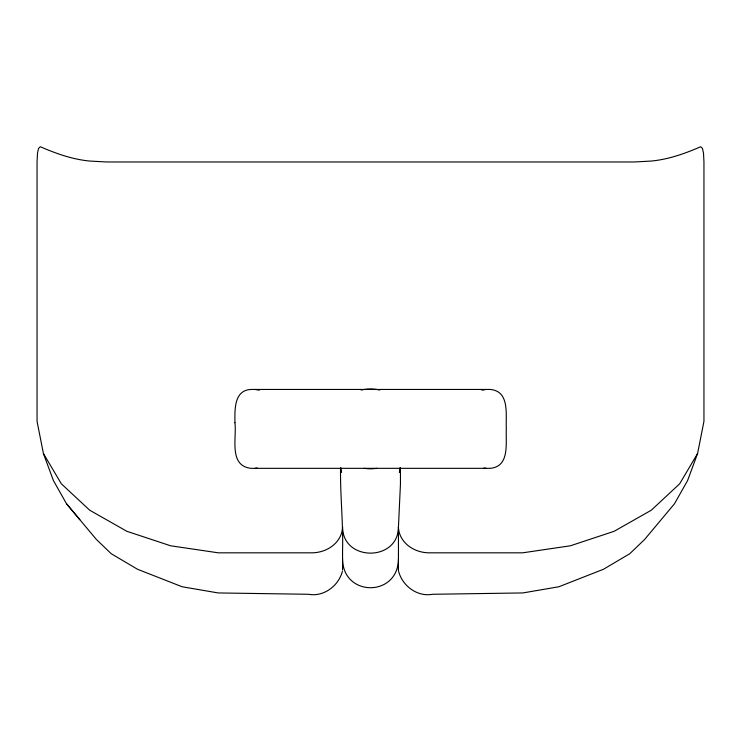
<?xml version="1.0" encoding="UTF-8"?>
<svg xmlns="http://www.w3.org/2000/svg" width="741" height="741" viewBox="0 0 741 741"><rect width="100%" height="100%" fill="white"/><g stroke="black" fill="none" stroke-linecap="round" stroke-linejoin="round"><path stroke-width="1.11" d="M342.555 570.005L342.555 550.554C343.315 522.989 340.128 495.525 340.554 467.979M398.445 570.005L398.445 568.597M398.445 558.695C398.436 597.376 342.564 597.376 342.555 558.695M399.973 468.145L399.427 472.425L400.01 467.904M398.612 571.348C402.382 585.862 417.266 597.116 432.485 594.282L522.85 592.939L558.909 586.752L603.517 569.245L629.757 553.722L644.633 539.457L674.467 503.787L687.565 480.603L697.587 453.529L703.95 421.314L703.95 161.973L703.505 153.257L702.487 148.459L700.699 146.718C685.147 153.517 668.41 159.454 651.163 161.056L634.472 161.973L106.528 161.973L89.837 161.056C72.59 159.454 55.853 153.517 40.301 146.718L38.513 148.459L37.495 153.257L37.05 161.973L37.05 421.314L43.413 453.529L53.435 480.603L66.533 503.787L96.367 539.457L111.243 553.722L137.483 569.245L182.091 586.752L218.15 592.939L308.515 594.282C323.734 597.116 338.618 585.862 342.388 571.348M697.587 453.529L679.692 483.753L651.311 510.206L614.141 531.297L570.385 545.793L522.664 552.823L428.77 552.823A31.002 26.407 0 0 1 398.445 526.999L400.446 484.132L400.446 467.979M481.919 390.22L486.124 389.451M255.089 468.331L257.192 467.951M255.089 389.451L259.294 390.22M484.021 467.951L486.124 468.331M66.533 503.787L79.806 519.645M43.413 453.529L61.308 483.753L89.689 510.206L126.859 531.297L170.615 545.793L218.336 552.823L312.23 552.823A31.002 26.407 0 0 0 342.555 526.999C342.657 561.826 398.343 561.826 398.445 526.999L398.445 570.283M340.99 467.904L341.573 472.425M376.752 468.321A39.921 39.921 0 0 1 364.248 468.321M361.173 390.072A39.921 39.921 0 0 1 379.827 390.072M234.934 422.676C236.888 437.699 228.413 465.756 250.903 468.331L490.32 468.331C510.132 466.515 505.566 442.692 506.316 428.891C505.566 415.09 510.132 391.267 490.32 389.451L250.903 389.451C233.684 390.331 234.869 410.264 234.934 422.676"/></g></svg>
